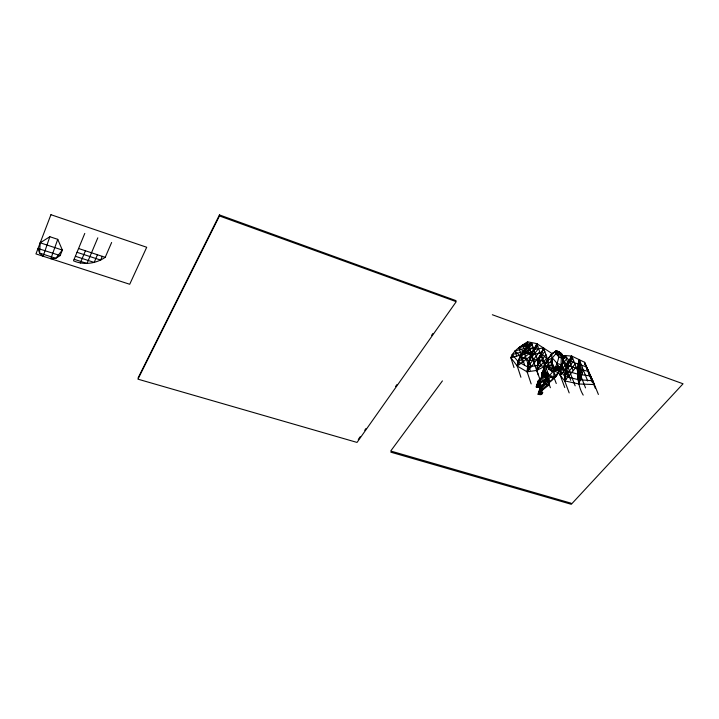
<?xml version="1.0" encoding="UTF-8"?>
<svg xmlns="http://www.w3.org/2000/svg" width="719" height="719" viewBox="0 0 719 719"><rect width="100%" height="100%" fill="white"/><g stroke="black" fill="none" stroke-linecap="round" stroke-linejoin="round"><path stroke-width="1.08" d="M219.457 215.961L456.241 301.674L357.037 442.428L137.949 379.165L219.457 215.961L219.457 214.918L456.026 300.65M556.272 383.515L553.972 377.322L558.268 372.532L561.027 364.767L563.274 361.774L562.707 356.049L560.676 352.714L555.724 350.953L555.967 353.658L552.309 357.909L552.273 363.661L552.309 357.909L551.203 354.907L551.931 353.496L556.812 350.827C572.288 356.597 556.883 377.538 548.651 382.841L550.377 387.712M557.036 369.692L557.198 370.132L552.039 371.346L549.046 369.386L548.57 368.209L549.424 366.348L551.105 364.901L552.435 366.87L555.724 368.038L555.715 369.198L555.275 369.036L555.122 367.661L556.138 367.517L555.221 369.386L557.854 370.375L559.876 368.541L560.074 366.807L558.501 367.094L558.924 366.681L559.247 367.562M542.279 377.592L541.775 373.026L544.616 371.579M561.827 356.031L565.071 355.501L571.785 356.103L579.217 359.671L577.6 374.096L578.247 379.668L577.6 374.096L578.786 359.464C577.501 371.561 576.674 384.162 583.208 395.108M540.194 394.237L541.847 392.358L542.494 393.212L541.119 392.008L542.638 392.565L540.922 394.632L539.268 394.515L538.594 393.724L539.762 393.05L540.391 393.428L541.371 392.286L542.638 392.565L540.391 392.547L541.605 392.412M538.944 386.283L538.657 385.501L537.821 385.896L538.576 386.597L540.131 385.087L541.272 385.663L539.78 384.719L541.003 386.355L539.592 387.37L537.56 387.325L538.315 386.777M543.294 380.971L544.04 384.09L543.294 380.971L547.285 378.94L547.707 380.396L549.109 380.989L549.424 383.587L548.076 385.618L542.414 390.174L541.389 392.026M560.748 368.128L560.317 375.516L564.766 387.532M539.627 394.273L538.594 393.724L539.466 393.85L540.607 392.143L541.452 392.646M536.868 386.75L538.118 386.57L539.277 384.854L540.931 385.069L540.176 384.935L540.931 385.069L538.855 386.975M564.298 373.485L561.027 364.767L561.323 357.855L559.148 351.663M539.601 384.863L540.634 383.011L546.53 378.697L546.251 373.512L541.775 373.026L542.225 377.268M538.387 386.498L538.657 385.501M539.735 393.769L539.762 393.05L540.391 393.428L539.915 393.859L539.16 393.167L540.706 394.291M547.231 379.974L547.285 378.94M553.513 369.8L555.221 369.386L556.587 366.753L558.708 366.295L558.321 366.744M560.353 372.118L557.117 363.392L552.309 357.909L548.345 360.048L548.13 363.859L547.105 366.106L549.046 369.386L550.565 369.198L549.226 369.305M49.845 236.722L40.201 242.806L39.554 253.052L43.14 256.234L49.845 236.722L57.754 239.346L62.346 250.077L60.162 255.587L55.794 258.319L50.824 258.723L57.754 239.346M558.807 367.4L558.474 366.51L556.794 366.456L555.877 368.622L558.51 369.611L557.692 368.928M552.309 357.909L550.251 362.133L548.13 363.859L548.849 364.767L548.57 368.209L552.039 371.346L554.798 370.582L552.039 371.346L547.105 366.106L544.238 365.585L548.345 360.048M556.371 368.281L554.762 368.317L553.783 370.716L551.329 370.186L552.435 366.87L556.138 367.517M558.321 366.429L559.337 367.121L559.391 366.546L558.169 366.699M580.161 362.052C576.908 369.036 577.51 376.657 578.912 383.991L594.406 384.566L598.397 394.461M539.699 385.312C538.594 383.955 537.983 387.478 540.068 386.93L539.61 386.454L540.409 385.474L541.272 385.663L540.23 385.375L540.931 385.069M555.877 368.622L556.794 366.456L557.558 367.112M539.942 393.41L540.607 392.143L541.039 392.592L540.499 392.304L539.942 393.41L541.398 394.201L539.16 393.167L539.466 393.85M541.03 385.537L539.592 387.37L538.118 386.57L538.675 385.923L538.666 386.418M540.994 382.463L536.814 370.42L538.648 359.266L543.51 347.96L536.805 343.628L527.584 341.795C521.203 345.974 513.663 350.099 510.805 357.622L514.013 367.58M538.962 386.337L538.873 385.177L541.003 386.355L540.688 385.213M561.575 373.988L560.461 370.977L560.901 368.146M560.685 367.481L560.317 375.516L564.703 380.89L569.178 392.907M530.083 349.82L512.234 354.521L518.3 361.801L527.602 366.924L537.282 365.513L544.723 366.322L541.695 375.426L542.486 377.196L542.387 376.37L544.571 374.851L547.959 375.363L547.905 376.684L546.53 378.697L545.397 378.823M588.457 372.685L594.406 384.566L584.556 362.268L579.217 359.671C577.806 367.094 576.809 375.219 579.397 382.445M540.94 393.724L542.638 392.565M539.996 386.022L540.149 386.463L540.931 385.528M542.207 393.059L542.018 392.493L541.039 394.003L542.593 392.942L542.207 392.556M538.594 386.139L539.69 384.854L540.49 385.564M539.771 385.896L538.765 385.357L540.616 386.714L540.463 386.058M544.813 351.555L538.648 359.266L536.814 370.42L527.126 371.84L517.267 366.079L510.805 357.622L530.946 352.319M568.028 376.9L565.7 370.743L561.341 365.324L560.137 370.779L564.828 376.361L565.961 379.38M537.686 365.558L540.841 353.074L543.95 349.173M557.854 369.359L560.074 366.807L559.688 367.256M531.08 342.469C524.457 348.958 518.66 356.669 517.267 366.079L520.916 377.259M559.355 367.795L559.229 368.299L558.987 367.652M539.762 385.123L539.052 385.276L539.924 384.8L540.122 385.366M554.924 368.092L557.117 363.392L558.924 357.01L556.812 350.827M541.317 385.276L541.101 385.573M540.167 385.564L540.841 385.429M579.721 360.929L578.606 364.533L582.174 373.574M581.042 364.263L577.968 374.195L580.188 379.902M580.79 379.156L571.785 356.103L567.309 365.306L564.828 376.361L578.31 379.65L582.201 367.166M583.307 369.961L578.912 383.991L564.703 380.89C564.02 372.1 567.354 363.706 571.344 356.058M559.391 366.546L560.11 367.418L558.762 366.6L559.391 366.546L556.533 369.881M538.118 393.778L540.212 387.649L545.991 381.043L547.797 380.459L549.109 380.989L549.424 383.587L542.162 389.743L540.311 393.194L538.163 394.452L540.598 387.954L546.027 381.654M537.965 387.361L536.365 387.298L536.311 386.615L538.423 380.477L542.387 376.37L545.2 376.873L546.449 377.888L547.959 375.363L547.563 374.051L546.251 373.512L544.436 374.105L543.178 375.462M539.079 359.464L543.51 347.96L551.931 353.496L553.693 353.29M551.931 353.496L546.629 360.794L541.731 374.06L543.231 371.355M538.495 393.545L540.463 388.08L542.611 385.69M536.311 386.615L538.81 380.782L544.571 374.851L543.088 373.305L542.971 371.993M545.074 365.423L547.51 359.096L540.841 353.074L531.17 354.494L523.72 351.321L518.83 347.78L527.53 342.469L534.388 362.241M539.358 385.438L536.823 386.822L538.423 385.788L538.81 386.516L537.821 385.896L536.823 386.822M84.779 233.423L73.509 260.817C83.746 265.383 96.121 263.666 105.217 257.321L111.634 242.483M80.312 263.037L85.426 250.769M547.114 366.322L544.256 372.963M519.226 364.614L518.3 361.801C520.907 354.368 525.724 347.915 531.413 342.532L538.935 363.967M97.82 237.827L86.999 263.478L74.147 259.28M97.451 254.751L94.18 262.426L75.387 256.27M102.278 256.341L100.66 260.089L77.014 252.297M538.72 393.131L539.636 392.889L541.407 388.826L549.109 380.989L549.424 383.587L548.13 384.521M553.783 370.716L554.016 368.649L555.122 367.661M565.538 356.714L562.653 359.967L564.613 355.572L562.959 359.868L570.742 380.387M541.11 391.729L542.018 389.869M138.084 377.951L219.457 214.918M555.724 350.953L551.203 354.907L546.629 360.794L547.276 362.583M545.092 373.215L543.915 367.894L544.723 366.322L536.814 370.42L547.042 357.711L543.51 347.96L533.822 349.371L527.342 347.178L522.776 344.796M538.522 386.031L540.382 382.571L546.449 377.888M562.653 359.967L565.071 355.501L569.421 360.965L573.178 370.707M536.94 387.343L538.486 386.777L539.052 385.276M540.391 392.547L539.969 393.203M537.426 344.024C531.826 352.391 528.726 361.972 527.126 371.84L531.161 383.901M541.2 353.406L544.103 348.347M541.65 392.925L542.333 393.626L541.335 393.293M548.076 385.618L549.487 382.274L548.112 381.789L547.797 380.459M541.371 392.286L542.261 392.358M539.151 385.348L540.122 384.854L540.643 386.157M548.651 382.841L556.964 375.291L553.972 377.322L549.729 375.866L545.083 371.184L549.846 375.911M555.275 369.036L557.558 366.16L556.551 367.292L559.876 368.541M546.575 374.86L547.905 376.684L547.563 374.051L539.627 381.645L537.839 385.726L536.922 385.968M531.413 342.532C525.454 349.389 517.86 356.39 517.267 366.079L535.035 352.849M358.296 439.444L360.228 436.703M364.731 430.313L366.016 428.488M395.585 386.48L396.87 384.656M431.589 335.351L432.874 333.517M442.428 380.899L390.714 451.02L571.057 503.183M560.946 368.919L558.268 372.532L553.612 370.914L545.11 380.342L546.844 385.276M562.698 356.049L561.323 357.855L558.924 357.01L555.967 353.658L555.284 351.816L562.024 354.242L562.698 356.04L555.967 353.658M533.822 349.371L537.291 344.985M537.722 346.199C530.613 352.858 527.611 362.331 527.126 371.84L540.769 354.737M538.576 348.58L528.977 360.686L531.089 366.861M558.825 367.22L559.175 366.771L559.508 367.661M539.69 351.726L527.602 366.924L528.627 369.952M545.955 354.701L537.282 365.513L538.333 368.532M551.329 370.186L553.459 369.917L554.762 368.317L556.218 369.009M561.97 364.56L566.455 359.096M560.461 370.977L567.651 362.232M572.315 357.451L569.421 360.965L586.434 366.897M572.782 358.673L567.309 365.306L575.146 385.833M573.717 361.046L565.7 370.743L577.968 374.195L590.632 376.01L592.681 381.106M574.939 364.182L564.828 376.361L564.703 380.89L576.117 367.184M553.459 369.917L553.981 369.296L555.877 369.638L555.553 368.766M558.133 369.09L557.477 369.854L557.854 370.375L555.85 369.997M555.76 368.685L556.182 368.209M544.741 382.391L545.991 381.043M546.943 380.315L551.904 375.857M555.931 368.263L556.236 367.023L557.009 367.706L556.039 367.337L556.012 367.921L559.337 369.171L558.807 368.38M538.145 386.364L538.774 385.779M539.493 393.635L540.212 392.457L542.333 393.626M540.005 393.679L540.481 393.248L539.726 393.554L540.436 393.85M538.675 385.923L538.81 386.516M542.836 389.177L545.308 387.11M541.758 374.329L543.088 373.305M538.783 385.977L538.378 386.283L538.037 385.519L537.704 386.004M531.853 343.79L527.342 347.178L530.469 356.247M530.191 370.42L523.72 351.321L532.249 344.922M533.031 347.133L520.538 356.48L522.452 362.214M518.3 361.801L534.055 350.054M537.803 386.454L536.365 387.298L538.423 380.477L540.634 383.011L540.239 382.715M553.217 371.121L555.005 370.096M543.609 384.728L540.751 386.328L542.512 385.33M524.537 364.821L518.83 347.78L527.746 343.089L527.584 341.795M548.849 364.767L549.424 366.348L551.491 368.335L554.762 368.317L557.854 370.375M543.258 382.328L547.707 380.396M559.337 367.121L560.074 366.807M540.49 392.637L541.021 392.421M558.708 366.295L557.369 366.852L560.029 367.858L559.427 366.852M540.499 392.304L541.452 392.143L541.973 393.437M556.29 370.159L554.295 370.644M539.753 394.515L538.163 394.452M523.046 345.569L528.141 344.221M518.83 347.78L528.492 345.237M516.709 356.067L515.02 350.944L529.175 347.214M554.016 368.649L554.61 368.505M540.032 384.989L540.553 384.863M555.877 369.638L554.169 370.006L557.198 370.132M538.531 387.155L537.246 387.334M539.726 393.554L540.391 393.428L540.113 393.05L540.302 393.608M546.116 362.709L538.648 359.266L528.977 360.686L520.538 356.48L515.02 350.944M551.105 364.901L552.623 364.713L553.603 366.654M543.959 383.299L546.755 383.811L547.995 384.818M538.63 394.174L540.391 393.428M539.268 394.515L540.463 394.156M539.87 394.407L540.553 394.434M578.31 379.65L592.753 380.764L593.75 383.254M541.731 392.745L542.252 392.808M542.099 373.116L542.638 373.197M540.311 386.193L541.003 386.355M558.465 372.855L560.317 375.516L568.81 365.234L565.071 355.501L562.959 359.868L567.309 365.306L578.067 368.865L588.51 371.39L595.332 388.341M539.124 386.894L537.929 387.262L537.246 386.463L538.486 386.777M538.594 393.724L539.825 394.039M390.848 452.188L571.299 504.298L683.05 383.784L492.335 314.742M60.162 255.587L38.026 248.477L39.554 253.052L55.794 258.319L62.337 250.059L40.201 242.806M78.578 248.504L105.217 257.321M558.259 366.429L559.813 367.301M550.26 377.16L554.502 378.616M557.117 363.392L561.027 364.767M543.915 367.894L544.867 368.227M551.203 354.907L552.075 355.222M553.981 369.296L554.556 369.512M557.683 366.519L560.11 367.418M556.587 366.753L557.279 367.014L557.117 366.573M542.351 392.628L541.03 392.143L542.593 392.942M539.636 392.889L540.311 393.194M540.868 393.05L540.104 392.637L541.937 393.976L541.641 393.464M537.246 386.463L538.288 387.02M539.69 384.854L541.272 385.663M544.238 365.585L547.698 367.544M539.592 387.37L537.821 385.896L538.118 386.57M539.16 393.167L540.922 394.632M552.623 364.713L550.251 362.133L552.219 361.927L552.623 364.713L553.909 367.175M548.112 381.789L549.424 383.587M547.734 377.457L549.586 381.376L547.815 381.187L549.586 381.385L548.732 378.967M547.105 366.106L549.046 369.386L548.246 367.67M542.414 390.174L540.212 387.649L540.463 388.08M585.221 364.614L588.51 371.39L584.52 362.87L592.429 382.562M586.416 367.598L590.632 376.01M587.459 370.195L592.753 380.764M588.51 371.39L584.556 362.268M554.762 368.317L555.221 369.386M586.506 367.085L589.993 375.74M579.217 359.671L587.711 381.043M578.067 368.865L585.527 387.883M561.341 365.324L563.651 371.48M558.196 366.69L558.142 367.148M557.558 366.16L557.881 367.05M558.259 368.173L558.51 368.856M552.552 364.407L553.091 365.89M555.805 376.909L553.612 370.914L553.972 377.322M540.841 353.074L548.184 373.628M545.047 366.735L536.805 343.628L531.17 354.494L538.297 375.084M538.648 359.266L540.823 365.441M542.998 381.106L544.04 384.09L543.16 380.836M540.517 385.069L540.877 385.779M539.78 384.719L539.978 385.285M539.457 384.953L539.69 385.645M539.277 384.854L539.511 385.546M541.847 392.358L542.063 392.978M541.596 392.223L541.82 392.844M541.119 392.008L541.308 392.574M540.787 392.232L541.021 392.925M540.607 392.143L540.85 392.826M522.839 344.985L525.805 353.676M512.234 354.521L513.042 357.028M543.151 380.144L543.816 383.101M555.724 368.038L555.769 368.838M540.122 393.248L540.14 393.778M562.024 354.242L562.078 356.076M538.423 385.788L539.052 386.157L538.423 385.788M50.95 214.702L35.95 253.906L129.717 284.266L146.712 247.264L50.95 214.702M563.274 361.774L562.528 359.806L563.265 361.774"/></g></svg>
